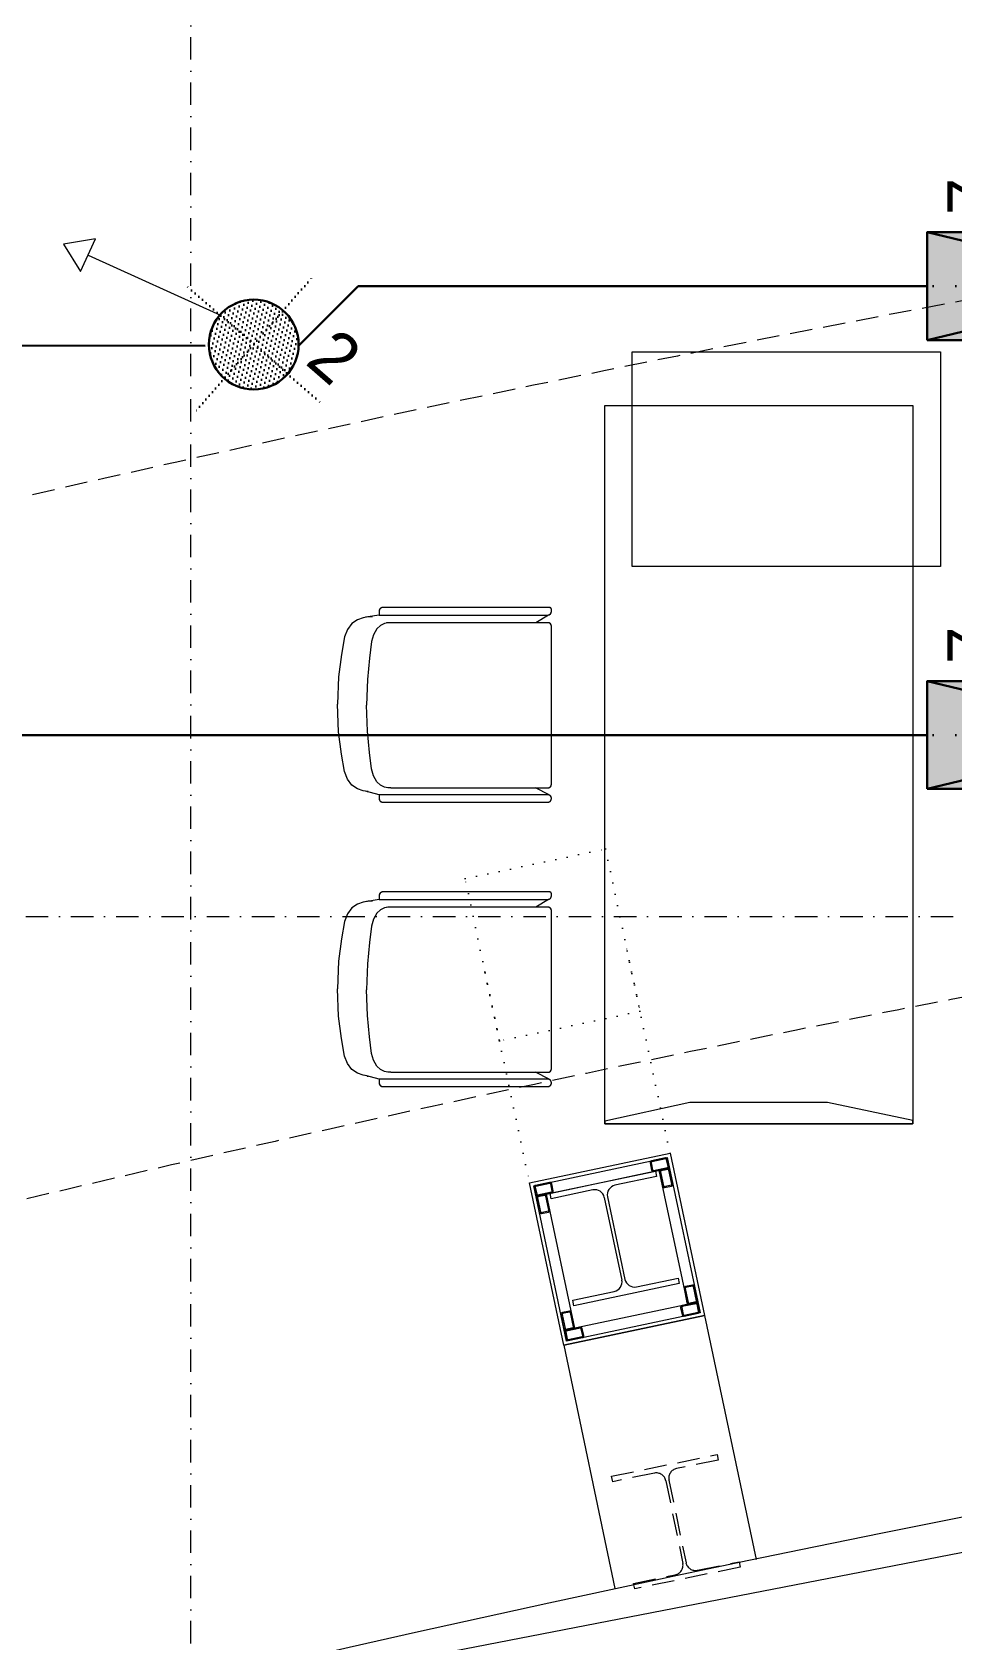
# Model space of a CAD drawing. Extents: x -1701 to 23780, y -363 to 7742.
# Drawn here: x 9223.3 to 9479.4, y 1783.6 to 2231.2 of the extents above; entities that cross this region are included whole.
import ezdxf
from ezdxf.enums import TextEntityAlignment as Align

# ---------------------------------------------------------------- set-up
doc = ezdxf.new("R2010")
doc.units = 0
doc.header["$LTSCALE"] = 25
doc.header["$MEASUREMENT"] = 0
doc.header["$PDMODE"] = 1
for name, pattern in [('Audi$0$DASHDOT2', [0.5, 0.25, -0.125, 0, -0.125]), ('Audi$0$DOT2', [0.125, 0, -0.125]), ('Audi$0$HIDDEN', [0.375, 0.25, -0.125]), ('DOT', [0.25, 0, -0.25]), ('DOT2', [0.125, 0, -0.125])]:
    doc.linetypes.add(name, pattern=pattern)
doc.layers.get('0').update_dxf_attribs({"color": 9, "lineweight": 9})
for name, color, linetype, lineweight in [('31', 9, 'Continuous', 9), ('Audi$0$04', 8, 'Continuous', 9), ('Audi$0$05', 8, 'Continuous', 9), ('Audi$0$06D', 8, 'Continuous', 9), ('Audi$0$10', 8, 'Continuous', 9), ('Audi$0$11', 8, 'Continuous', 9), ('Audi$0$20', 8, 'Audi$0$DOT2', 9), ('Audi$0$24', 8, 'Audi$0$DASHDOT2', 9), ('Audi$0$35', 8, 'Continuous', 9), ('E-Aydınlatma', 7, 'Continuous', 30), ('E-KABLO', 7, 'Continuous', 30)]:
    doc.layers.add(name, color=color, linetype=linetype, lineweight=lineweight)
doc.styles.add('TX-TEXT', font='')
doc.styles.get('TX-TEXT').set_extended_font_data('TrSah Futura Lt BT')

# ---------------------------------------------------------------- blocks, each defined once
blk = doc.blocks.new('Audi$0$p-audi_arac')
at = {"layer": 'Audi$0$06D', "lineweight": 0, "flags": 128}
blk.add_lwpolyline([(695.6, 0.8), (-4.4, 0.8), (-4.4, 400.8), (695.6, 400.8)], close=True, dxfattribs=at)
blk = doc.blocks.new('Audi$0$Group-32-1')
for p, q in [((384804.576, 69159.376), (384804.5756, 69159.3756)), ((384804.5763, 69159.3763), (384804.576, 69159.376)), ((384804.5767, 69159.3766), (384804.5763, 69159.3763)), ((384804.5771, 69159.3769), (384804.5767, 69159.3766)), ((384804.5775, 69159.3772), (384804.5771, 69159.3769)), ((384804.5779, 69159.3775), (384804.5775, 69159.3772)), ((384804.5783, 69159.3777), (384804.5779, 69159.3775)), ((384804.5788, 69159.3779), (384804.5783, 69159.3777)), ((384804.5792, 69159.3781), (384804.5788, 69159.3779)), ((384804.5797, 69159.3783), (384804.5792, 69159.3781)), ((384804.5801, 69159.3785), (384804.5797, 69159.3783)), ((384804.5806, 69159.3786), (384804.5801, 69159.3785)), ((384804.5811, 69159.3787), (384804.5806, 69159.3786)), ((384804.5816, 69159.3788), (384804.5811, 69159.3787)), ((384804.5821, 69159.3789), (384804.5816, 69159.3788)), ((384804.5825, 69159.3789), (384804.5821, 69159.3789)), ((384804.583, 69159.3789), (384804.5825, 69159.3789)), ((384805.023, 69159.3789), (384804.583, 69159.3789)), ((384805.0235, 69159.3789), (384805.023, 69159.3789)), ((384805.024, 69159.3789), (384805.0235, 69159.3789)), ((384805.0245, 69159.3788), (384805.024, 69159.3789)), ((384805.0249, 69159.3787), (384805.0245, 69159.3788)), ((384805.0254, 69159.3786), (384805.0249, 69159.3787)), ((384805.0259, 69159.3785), (384805.0254, 69159.3786)), ((384805.0264, 69159.3783), (384805.0259, 69159.3785)), ((384805.0268, 69159.3781), (384805.0264, 69159.3783)), ((384805.0273, 69159.3779), (384805.0268, 69159.3781)), ((384805.0277, 69159.3777), (384805.0273, 69159.3779)), ((384805.0281, 69159.3775), (384805.0277, 69159.3777)), ((384805.0285, 69159.3772), (384805.0281, 69159.3775)), ((384805.029, 69159.3769), (384805.0285, 69159.3772)), ((384805.0293, 69159.3766), (384805.029, 69159.3769)), ((384805.0297, 69159.3763), (384805.0293, 69159.3766)), ((384805.0301, 69159.376), (384805.0297, 69159.3763)), ((384805.0304, 69159.3756), (384805.0301, 69159.376)), ((384804.5516, 69159.371), (384804.573, 69159.3356)), ((384804.5731, 69159.3699), (384804.573, 69159.3694)), ((384804.573, 69159.3694), (384804.573, 69159.3689)), ((384804.573, 69159.3689), (384804.573, 69158.9239)), ((384804.5732, 69159.3709), (384804.5731, 69159.3704)), ((384804.5731, 69159.3704), (384804.5731, 69159.3699)), ((384804.5733, 69159.3713), (384804.5732, 69159.3709)), ((384804.5735, 69159.3718), (384804.5733, 69159.3713)), ((384804.5736, 69159.3723), (384804.5735, 69159.3718)), ((384804.5738, 69159.3727), (384804.5736, 69159.3723)), ((384804.574, 69159.3732), (384804.5738, 69159.3727)), ((384804.5742, 69159.3736), (384804.574, 69159.3732)), ((384804.5745, 69159.374), (384804.5742, 69159.3736)), ((384804.5747, 69159.3745), (384804.5745, 69159.374)), ((384804.575, 69159.3749), (384804.5747, 69159.3745)), ((384804.5753, 69159.3752), (384804.575, 69159.3749)), ((384804.5756, 69159.3756), (384804.5753, 69159.3752)), ((384805.0307, 69159.3752), (384805.0304, 69159.3756)), ((384805.031, 69159.3749), (384805.0307, 69159.3752)), ((384805.0313, 69159.3745), (384805.031, 69159.3749)), ((384805.0316, 69159.374), (384805.0313, 69159.3745)), ((384805.0318, 69159.3736), (384805.0316, 69159.374)), ((384805.032, 69159.3732), (384805.0318, 69159.3736)), ((384805.0322, 69159.3727), (384805.032, 69159.3732)), ((384805.0324, 69159.3723), (384805.0322, 69159.3727)), ((384805.0326, 69159.3718), (384805.0324, 69159.3723)), ((384805.0327, 69159.3713), (384805.0326, 69159.3718)), ((384805.0328, 69159.3709), (384805.0327, 69159.3713)), ((384805.0329, 69159.3704), (384805.0328, 69159.3709)), ((384805.0329, 69159.3699), (384805.0329, 69159.3704)), ((384805.033, 69159.3694), (384805.0329, 69159.3699)), ((384805.0521, 69159.3725), (384805.033, 69159.3345)), ((384805.033, 69159.3689), (384805.033, 69159.3694)), ((384805.033, 69158.9322), (384805.033, 69159.3689)), ((384805.033, 69158.9322), (384805.033, 69158.9322)), ((384804.5516, 69158.8992), (384804.558, 69158.8616)), ((384805.0524, 69158.8992), (384805.0423, 69158.8616))]:
    blk.add_line(p, q)
at = {"flags": 128}
for points in [[(384804.5309, 69158.9092), (384804.5309, 69158.9087), (384804.531, 69158.9082), (384804.531, 69158.9077), (384804.5311, 69158.9072), (384804.5312, 69158.9068), (384804.5314, 69158.9063), (384804.5315, 69158.9058), (384804.5317, 69158.9054), (384804.5319, 69158.9049), (384804.5321, 69158.9045), (384804.5324, 69158.904), (384804.5326, 69158.9036), (384804.5329, 69158.9032), (384804.5332, 69158.9028), (384804.5335, 69158.9025), (384804.5339, 69158.9021), (384804.5342, 69158.9018), (384804.5346, 69158.9015), (384804.535, 69158.9012), (384804.5354, 69158.9009), (384804.5358, 69158.9006), (384804.5362, 69158.9004), (384804.5367, 69158.9001), (384804.5371, 69158.8999), (384804.5376, 69158.8998), (384804.538, 69158.8996), (384804.5385, 69158.8995), (384804.539, 69158.8994), (384804.5395, 69158.8993), (384804.54, 69158.8992), (384804.5404, 69158.8992), (384804.5409, 69158.8992), (384804.5516, 69158.8992), (384804.5516, 69159.3689), (384804.5516, 69159.3694), (384804.5516, 69159.3699), (384804.5515, 69159.3704), (384804.5515, 69159.3709), (384804.5513, 69159.3713), (384804.5512, 69159.3718), (384804.5511, 69159.3723), (384804.5509, 69159.3727), (384804.5507, 69159.3732), (384804.5505, 69159.3736), (384804.5502, 69159.374), (384804.55, 69159.3745), (384804.5497, 69159.3749), (384804.5494, 69159.3752), (384804.5491, 69159.3756), (384804.5487, 69159.376), (384804.5484, 69159.3763), (384804.548, 69159.3766), (384804.5476, 69159.3769), (384804.5472, 69159.3772), (384804.5468, 69159.3775), (384804.5464, 69159.3777), (384804.5459, 69159.3779), (384804.5455, 69159.3781), (384804.545, 69159.3783), (384804.5445, 69159.3785), (384804.5441, 69159.3786), (384804.5436, 69159.3787), (384804.5431, 69159.3788), (384804.5426, 69159.3789), (384804.5421, 69159.3789), (384804.5416, 69159.3789), (384804.5359, 69159.3789), (384804.5357, 69159.3789), (384804.5354, 69159.3789), (384804.5352, 69159.3788), (384804.535, 69159.3788), (384804.5347, 69159.3788), (384804.5345, 69159.3787), (384804.5343, 69159.3786), (384804.534, 69159.3785), (384804.5338, 69159.3784), (384804.5336, 69159.3783), (384804.5334, 69159.3782), (384804.5332, 69159.3781), (384804.533, 69159.3779), (384804.5328, 69159.3778), (384804.5326, 69159.3776), (384804.5324, 69159.3774), (384804.5322, 69159.3773), (384804.5321, 69159.3771), (384804.5319, 69159.3769), (384804.5318, 69159.3767), (384804.5316, 69159.3765), (384804.5315, 69159.3763), (384804.5314, 69159.376), (384804.5313, 69159.3758), (384804.5312, 69159.3756), (384804.5312, 69159.3754), (384804.5311, 69159.3751), (384804.531, 69159.3749), (384804.531, 69159.3746), (384804.531, 69159.3744), (384804.5309, 69159.3741), (384804.5309, 69159.3739), (384804.5309, 69158.9092)], [(384805.0521, 69158.8992), (384805.0628, 69158.8992), (384805.0633, 69158.8992), (384805.0638, 69158.8992), (384805.0642, 69158.8993), (384805.0647, 69158.8994), (384805.0652, 69158.8995), (384805.0657, 69158.8996), (384805.0661, 69158.8998), (384805.0666, 69158.8999), (384805.0671, 69158.9001), (384805.0675, 69158.9004), (384805.0679, 69158.9006), (384805.0683, 69158.9009), (384805.0687, 69158.9012), (384805.0691, 69158.9015), (384805.0695, 69158.9018), (384805.0698, 69158.9021), (384805.0702, 69158.9025), (384805.0705, 69158.9028), (384805.0708, 69158.9032), (384805.0711, 69158.9036), (384805.0714, 69158.904), (384805.0716, 69158.9045), (384805.0718, 69158.9049), (384805.072, 69158.9054), (384805.0722, 69158.9058), (384805.0723, 69158.9063), (384805.0725, 69158.9068), (384805.0726, 69158.9072), (384805.0727, 69158.9077), (384805.0727, 69158.9082), (384805.0728, 69158.9087), (384805.0728, 69158.9092), (384805.0728, 69159.3689), (384805.0728, 69159.3694), (384805.0727, 69159.3699), (384805.0727, 69159.3704), (384805.0726, 69159.3709), (384805.0725, 69159.3713), (384805.0723, 69159.3718), (384805.0722, 69159.3723), (384805.072, 69159.3727), (384805.0718, 69159.3732), (384805.0716, 69159.3736), (384805.0714, 69159.374), (384805.0711, 69159.3745), (384805.0708, 69159.3749), (384805.0705, 69159.3752), (384805.0702, 69159.3756), (384805.0698, 69159.376), (384805.0695, 69159.3763), (384805.0691, 69159.3766), (384805.0687, 69159.3769), (384805.0683, 69159.3772), (384805.0679, 69159.3775), (384805.0675, 69159.3777), (384805.0671, 69159.3779), (384805.0666, 69159.3781), (384805.0661, 69159.3783), (384805.0657, 69159.3785), (384805.0652, 69159.3786), (384805.0647, 69159.3787), (384805.0642, 69159.3788), (384805.0638, 69159.3789), (384805.0633, 69159.3789), (384805.0628, 69159.3789), (384805.0621, 69159.3789), (384805.0616, 69159.3789), (384805.0611, 69159.3789), (384805.0606, 69159.3788), (384805.0601, 69159.3787), (384805.0596, 69159.3786), (384805.0592, 69159.3785), (384805.0587, 69159.3783), (384805.0582, 69159.3781), (384805.0578, 69159.3779), (384805.0574, 69159.3777), (384805.0569, 69159.3775), (384805.0565, 69159.3772), (384805.0561, 69159.3769), (384805.0557, 69159.3766), (384805.0554, 69159.3763), (384805.055, 69159.376), (384805.0547, 69159.3756), (384805.0543, 69159.3752), (384805.054, 69159.3749), (384805.0538, 69159.3745), (384805.0535, 69159.374), (384805.0533, 69159.3736), (384805.053, 69159.3732), (384805.0528, 69159.3727), (384805.0527, 69159.3723), (384805.0525, 69159.3718), (384805.0524, 69159.3713), (384805.0523, 69159.3709), (384805.0522, 69159.3704), (384805.0521, 69159.3699), (384805.0521, 69159.3694), (384805.0521, 69159.3689), (384805.0521, 69158.8992)]]:
    blk.add_lwpolyline(points, close=True, dxfattribs=at)
for points in [[(384804.5309, 69158.9092, 0.414214), (384804.5409, 69158.8992), (384804.5516, 69158.8992), (384804.5516, 69159.3689, 0.414214), (384804.5416, 69159.3789), (384804.5359, 69159.3789, 0.414214), (384804.5309, 69159.3739)], [(384805.0521, 69158.8992), (384805.0628, 69158.8992, 0.414214), (384805.0728, 69158.9092), (384805.0728, 69159.3689, 0.414214), (384805.0628, 69159.3789), (384805.0621, 69159.3789, 0.414214), (384805.0521, 69159.3689)]]:
    blk.add_lwpolyline(points, format="xyb", close=True, dxfattribs=at)
blk.add_lwpolyline([(384805.033, 69158.9322), (384805.033, 69159.3689, 0.414214), (384805.023, 69159.3789), (384804.583, 69159.3789, 0.414214), (384804.573, 69159.3689), (384804.573, 69158.9239), (384804.5738, 69158.9202)], format="xyb", dxfattribs=at)
for points in [[(384804.573, 69158.9322), (384804.573, 69158.9239), (384804.5752, 69158.9142), (384804.5804, 69158.903), (384804.5903, 69158.8926), (384804.6064, 69158.8839), (384804.6258, 69158.8783), (384804.6716, 69158.8721), (384804.7307, 69158.8665), (384804.803, 69158.8644)], [(384805.033, 69158.9322), (384805.033, 69158.9239), (384805.0308, 69158.9142), (384805.0256, 69158.903), (384805.0157, 69158.8926), (384804.9996, 69158.8839), (384804.9803, 69158.8783), (384804.9344, 69158.8721), (384804.8753, 69158.8665), (384804.803, 69158.8644)], [(384804.5569, 69158.8806), (384804.5569, 69158.8686), (384804.5592, 69158.8546), (384804.5647, 69158.8386), (384804.5752, 69158.8236), (384804.5922, 69158.8111), (384804.6127, 69158.8031), (384804.6612, 69158.7941), (384804.7237, 69158.7861), (384804.8002, 69158.7831)], [(384805.0434, 69158.8658), (384805.0434, 69158.8686), (384805.0412, 69158.8546), (384805.0357, 69158.8386), (384805.0252, 69158.8236), (384805.0082, 69158.8111), (384804.9877, 69158.8031), (384804.9392, 69158.7941), (384804.8767, 69158.7861), (384804.8002, 69158.7831)]]:
    blk.add_lwpolyline(points, dxfattribs=at)
blk = doc.blocks.new('Audi$0$p-ma-audi')
for p, q in [((-7.57, 155.19), (-7.57, 200)), ((-85.7, 155.19), (-7.57, 155.19))]:
    blk.add_line(p, q)
at = {"flags": 128}
for points in [[(-7.57, 200), (-7.57, 214.96), (-93.45, 214.96), (-93.45, 155.19), (-85.7, 155.19)], [(-85.7, 0.04), (-85.7, 0.94), (-61.93, 5.88), (-23.62, 5.88), (0, 0.73), (0, 0), (-85.67, 0)]]:
    blk.add_lwpolyline(points, dxfattribs=at)
for points in [[(-85.7, 200), (-85.7, 0), (0, 0), (0, 200), (-85.7, 200)], [(-85.7, 200), (-85.7, 0), (0, 0), (0, 200)]]:
    blk.add_lwpolyline(points, close=True, dxfattribs=at)
blk = doc.blocks.new('Audi$0$prf-300')
for p, q in [((0, 32), (30, 32)), ((0, 30.45), (0, 32)), ((30, 32), (30, 30.45)), ((11.85, 30.45), (0, 30.45)), ((14.55, 27.75), (14.55, 4.25)), ((15.45, 27.75), (15.45, 4.25)), ((30, 30.45), (18.15, 30.45)), ((0, 1.55), (11.85, 1.55)), ((0, 0), (0, 1.55)), ((18.15, 1.55), (30, 1.55)), ((30, 1.55), (30, 0)), ((30, 0), (0, 0))]:
    blk.add_line(p, q)
for centre, start, end in [((11.85, 27.75), 0, 90), ((18.15, 27.75), 90, 180), ((11.85, 4.25), 270, 0), ((18.15, 4.25), 180, 270)]:
    blk.add_arc(centre, 2.7, start, end)
blk = doc.blocks.new('Audi$0$prf 3x5')
for points in [[(-2, -1.5), (2, -1.5, 0.414214), (2.5, -1), (2.5, 1, 0.414214), (2, 1.5), (-2, 1.5, 0.414214), (-2.5, 1), (-2.5, -1, 0.414214)], [(-2, -1.2), (2, -1.2, 0.414214), (2.2, -1), (2.2, 1, 0.414214), (2, 1.2), (-2, 1.2, 0.414214), (-2.2, 1), (-2.2, -1, 0.414214)]]:
    blk.add_lwpolyline(points, format="xyb", close=True)
at = {"color": 252}
blk.add_point((-0.5, 0.5), dxfattribs=at)
blk = doc.blocks.new('Audi$0$p-kolon-eğri-2')
at = {"layer": 'Audi$0$06D', "linetype": 'Audi$0$HIDDEN', "lineweight": 0}
for p, q in [((72.76, -155.09), (100.38, -143.38)), ((100.99, -144.81), (90.08, -149.44)), ((100.38, -143.38), (100.99, -144.81)), ((84.28, -151.9), (73.37, -156.52)), ((73.37, -156.52), (72.76, -155.09)), ((87.81, -153.33), (96.99, -174.96)), ((88.64, -152.98), (97.82, -174.61)), ((112.87, -172.85), (85.25, -184.56)), ((101.36, -176.04), (112.27, -171.42)), ((112.27, -171.42), (112.87, -172.85)), ((84.65, -183.13), (95.56, -178.5)), ((85.25, -184.56), (84.65, -183.13))]:
    blk.add_line(p, q, dxfattribs=at)
at = {"layer": 'Audi$0$06D'}
blk.add_lwpolyline([(54.63, -116.7), (39.52, -81.63), (68.91, -68.98), (84.03, -104.05)], close=True, dxfattribs=at)
for points in [[(89.28, -106.14), (116.79, -169.86)], [(52.54, -121.96), (79.81, -185.54)]]:
    blk.add_lwpolyline(points, dxfattribs=at)
at = {"layer": 'Audi$0$06D', "linetype": 'Audi$0$HIDDEN', "lineweight": 0}
for centre, start, end in [((85.33, -154.38), 22.975, 112.975), ((91.13, -151.92), 112.975, 202.975), ((94.5, -176.02), 292.975, 22.975), ((100.3, -173.56), 202.975, 292.975)]:
    blk.add_arc(centre, 2.7, start, end, dxfattribs=at)
blk.add_point((100.39, -183.07), dxfattribs=at)
at = {"layer": 'Audi$0$11'}
for points in [[(52.54, -121.96), (34.26, -79.54), (71, -63.72), (89.28, -106.14)], [(53.06, -120.65), (35.58, -80.06), (70.48, -65.03), (87.97, -105.61)]]:
    blk.add_lwpolyline(points, close=True, dxfattribs=at)
blk.add_lwpolyline([(52.54, -121.96), (89.28, -106.14)], dxfattribs=at)
at = {"layer": 'Audi$0$20'}
blk.add_lwpolyline([(0, 0), (36.7, 15.82), (54.99, -26.61), (18.27, -42.42)], close=True, dxfattribs=at)
for points in [[(70.99, -63.69), (47.22, -8.56)], [(10.5, -24.37), (34.26, -79.54)]]:
    blk.add_lwpolyline(points, dxfattribs=at)
at = {"layer": 'Audi$0$10'}
for p, rotation in [((68.77, -67.4), 23.29427194047105), ((71.28, -70.68), 293.294271940471), ((38.47, -80.45), 23.29427194047105), ((39.13, -84.53), 293.294271940471), ((84.41, -101.15), 293.294271940471), ((85.06, -105.23), 23.29427194047105), ((52.25, -115), 293.294271940471), ((54.75, -118.28), 23.29427194047105)]:
    blk.add_blockref('Audi$0$prf 3x5', p, dxfattribs=dict(at, rotation=rotation))
at = {"layer": 'Audi$0$10', "linetype": 'Continuous', "rotation": 23.31197227258336}
blk.add_blockref('Audi$0$prf-300', (53.1, -110.63), dxfattribs=at)
blk = doc.blocks.new('Audi')
at = {"layer": 'Audi$0$20', "linetype": 'Audi$0$HIDDEN', "lineweight": 0}
for points in [[(7497.5, 1433.22, -0.101512), (9968.66, 2228.47, -0.101512)], [(7129.5, 979.76, -0.152644), (10705.5, 2076.19, -0.10573)]]:
    blk.add_lwpolyline(points, format="xyb", dxfattribs=at)
at = {"layer": 'Audi$0$24'}
for points in [[(9267.5, 195), (9267.5, 4035)], [(6827.5, 1985), (11027.5, 1985)]]:
    blk.add_lwpolyline(points, dxfattribs=at)
at = {"layer": 'Audi$0$35'}
blk.add_lwpolyline([(7909.5, 2803), (8525.5, 2803), (8525.5, 2363), (10472.5, 2363), (10472.5, 2240), (9967.4, 2240), (10004.84, 1897.89, 0.099521), (7703.07, 1167.17)], format="xyb", dxfattribs=at)
at = {"rotation": 348.6331656166082}
blk.add_blockref('Audi$0$p-kolon-eğri-2', (9343.87, 1995.54), dxfattribs=at)
at = {"layer": 'Audi$0$04', "xscale": -1, "rotation": 10.97905675578669}
blk.add_blockref('Audi$0$p-audi_arac', (10056.95, 1511.06), dxfattribs=at)
at = {"layer": 'Audi$0$05', "color": 7, "xscale": -1}
blk.add_blockref('Audi$0$p-ma-audi', (9382.79, 1927.3), dxfattribs=at)
at = {"layer": 'Audi$0$05', "color": 7, "extrusion": (0, 0, -1), "xscale": -100, "yscale": 100, "zscale": -100, "rotation": 90}
for p in [(6906570.01, 38482524.1), (6906570.01, 38482444.92)]:
    blk.add_blockref('Audi$0$Group-32-1', p, dxfattribs=at)
blk = doc.blocks.new('p-bur-VW-spotlight')
at = {"layer": 'E-Aydınlatma'}
h = blk.add_hatch(dxfattribs=at)
h.set_pattern_fill('DOTS', color=4, scale=20)
edge = h.paths.add_edge_path()
edge.add_arc((0, 0), 12.5, 0, 360)
at = {"layer": 'E-Aydınlatma', "color": 4, "linetype": 'DOT2', "ltscale": 0.4}
for q in [(0, 25), (-25, 0), (0, -25), (25, 0)]:
    blk.add_line((0, 0), q, dxfattribs=at)
at = {"layer": 'E-Aydınlatma', "color": 4, "linetype": 'ByBlock'}
blk.add_circle((0, 0), 12.5, dxfattribs=at)
at = {"layer": 'E-Aydınlatma', "color": 4, "style": 'TX-TEXT', "text_generation_flag": 4}
blk.add_attdef('W', text='', height=14, rotation=180, dxfattribs=at).set_placement((19.53, 11.56), align=Align.MIDDLE_CENTER)
blk = doc.blocks.new('p-ısık1')
at = {"layer": 'E-Aydınlatma'}
h = blk.add_hatch(dxfattribs=at)
h.set_pattern_fill('DOTS', color=4, scale=20, angle=-90)
h.set_pattern_definition([(270, (8495.7968, 36342.0362), (1.25, -0.625), [0, -1.25])])
h.paths.add_polyline_path([(16.7, 124.7), (16.7, -0.3), (46.7, -0.3), (46.7, 124.7)])
at = {"layer": 'E-Aydınlatma', "color": 4, "linetype": 'DOT'}
blk.add_lwpolyline([(31.7, -10.3), (31.7, 134.7), (31.7, 134.7)], dxfattribs=at)
at = {"layer": 'E-Aydınlatma', "color": 4, "linetype": 'ByBlock'}
for points in [[(16.7, 124.7), (16.7, -0.3), (46.7, -0.3), (46.7, 124.7), (16.7, 124.7)], [(46.7, 124.7), (16.7, -0.3)], [(46.7, -0.3), (16.7, 124.7)]]:
    blk.add_lwpolyline(points, dxfattribs=at)
at = {"layer": 'E-Aydınlatma', "color": 4, "linetype": 'DOT2'}
blk.add_lwpolyline([(6.7, 62.2), (56.7, 62.2), (56.7, 62.2)], dxfattribs=at)
at = {"layer": 'E-Aydınlatma', "color": 4, "insert": (51.46, 119.12), "char_height": 14, "width": 14.596, "attachment_point": 1, "style": 'TX-TEXT'}
blk.add_mtext('7', dxfattribs=at)

msp = doc.modelspace()

# ---------------------------------------------------------------- linework, layer by layer
at = {"layer": '31', "linetype": 'ByBlock'}
for points in [[(9240.93, 2173.69), (9232.04, 2172.23), (9236.81, 2164.58), (9240.93, 2173.69)], [(9238.87, 2169.14), (9275.7, 2152.46)]]:
    msp.add_lwpolyline(points, dxfattribs=at)
at = {"layer": 'E-KABLO', "color": 6}
for p, q in [((9297.49, 2143.89), (9314.1, 2160.5)), ((9314.1, 2160.5), (9472.5, 2160.5)), ((9271.5, 2143.89), (9047.5, 2144.23)), ((9035, 2035.5), (9472.5, 2035.5))]:
    msp.add_line(p, q, dxfattribs=at)

# ---------------------------------------------------------------- block references
at = {"color": 6}
msp.add_blockref('Audi', (0, 0), dxfattribs=at)
at = {"layer": '31', "linetype": 'ByBlock', "rotation": 90}
for p in [(9597.2, 2128.8), (9597.2, 2003.8)]:
    msp.add_blockref('p-ısık1', p, dxfattribs=at)
at = {"layer": '31', "linetype": 'ByBlock'}
ref = msp.add_blockref('p-bur-VW-spotlight', (9285, 2144.25), dxfattribs=dict(at, rotation=318.9622297052072))
ref.add_attrib('W', '2', dxfattribs={"layer": '0', "height": 14, "rotation": 138.9622, "style": 'TX-TEXT', "text_generation_flag": 6}).set_placement((9300.15, 2132.48), align=Align.BOTTOM_CENTER)

doc.saveas('drawing.dxf')
